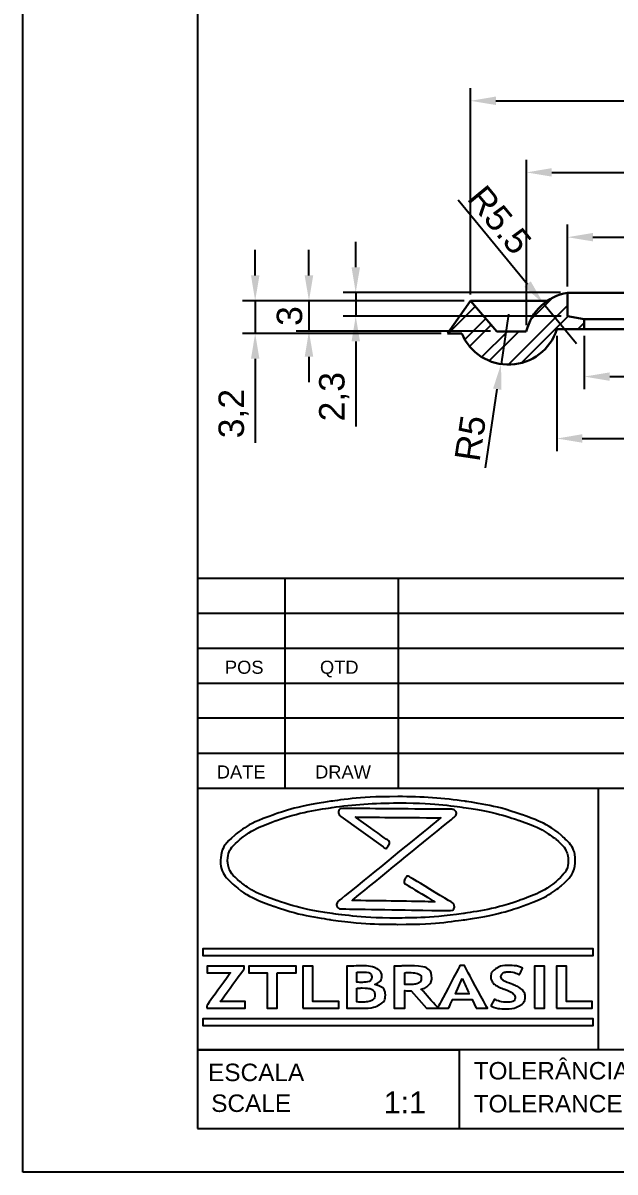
# Model space of a CAD drawing. Header units: millimetres. Extents: x 1860 to 2032, y 1235 to 1476.
# Drawn here: x 1859.6 to 1917.8, y 1235.3 to 1348.2 of the extents above; entities that cross this region are included whole.
import ezdxf
from ezdxf.enums import TextEntityAlignment as Align

# ---------------------------------------------------------------- set-up
doc = ezdxf.new("R2010")
doc.units = ezdxf.units.MM
doc.layers.add('AM_0', color=7, linetype='Continuous', lineweight=30)
doc.layers.add('AM_5', color=3, linetype='Continuous', lineweight=25)
doc.layers.add('Camada 1', color=7, linetype='Continuous')
doc.styles.get("Standard").update_dxf_attribs({"font": 'arial.ttf'})
doc.dimstyles.new('ISO-25', dxfattribs={"dimtxt": 2.5, "dimasz": 2.5, "dimexe": 1.25, "dimexo": 0.625, "dimtad": 1, "dimtxsty": 'Standard', "dimcen": 2.5, "dimadec": 0, "dimazin": 0, "dimtfac": 1, "dimtmove": 0, "dimatfit": 3, "dimfxl": 1, "dimarcsym": 0})

# ---------------------------------------------------------------- blocks, each defined once
blk = doc.blocks.new('*D78')
at = {"layer": 'AM_5', "color": 0, "lineweight": -2, "ltscale": 0.5, "transparency": 16777216}
for p, q in [((1907.37, 1319.63), (1906.63, 1314.71)), ((1905.1, 1304.52), (1906.26, 1312.23))]:
    blk.add_line(p, q, dxfattribs=at)
at = {"layer": 'AM_5', "color": 0, "ltscale": 0.5, "transparency": 16777216}
blk.add_solid([(1905.85, 1312.3), (1906.67, 1312.17), (1906.63, 1314.71)], dxfattribs=at)
at = {"layer": 'Defpoints', "color": 0, "ltscale": 0.5, "transparency": 16777216}
for p in [(1907.37, 1319.63), (1906.63, 1314.71)]:
    blk.add_point(p, dxfattribs=at)
at = {"layer": 'AM_5', "color": 0, "ltscale": 0.5, "transparency": 16777216, "insert": (1903.62, 1307.42), "char_height": 2.5, "attachment_point": 5, "rotation": 81.4763}
blk.add_mtext('R5', dxfattribs=at)
blk = doc.blocks.new('*D79')
at = {"layer": 'AM_5', "color": 0, "lineweight": -2, "ltscale": 0.5, "transparency": 16777216}
for p, q in [((1902.42, 1330.84), (1909.23, 1322.57)), ((1914.06, 1316.71), (1910.82, 1320.64))]:
    blk.add_line(p, q, dxfattribs=at)
at = {"layer": 'AM_5', "color": 0, "ltscale": 0.5, "transparency": 16777216}
blk.add_solid([(1909.55, 1322.84), (1908.91, 1322.31), (1910.82, 1320.64)], dxfattribs=at)
at = {"layer": 'Defpoints', "color": 0, "ltscale": 0.5, "transparency": 16777216}
for p in [(1910.82, 1320.64), (1914.06, 1316.71)]:
    blk.add_point(p, dxfattribs=at)
at = {"layer": 'AM_5', "color": 0, "ltscale": 0.5, "transparency": 16777216, "insert": (1906.49, 1328.88), "char_height": 2.5, "attachment_point": 5, "rotation": 309.5056}
blk.add_mtext('R5.5', dxfattribs=at)
blk = doc.blocks.new('*D80')
at = {"layer": 'AM_5', "color": 0, "lineweight": -2, "ltscale": 0.5, "transparency": 16777216}
for p, q in [((1912.12, 1317.5), (1912.12, 1306.14)), ((1998.12, 1317.5), (1998.12, 1306.14)), ((1914.62, 1307.39), (1995.62, 1307.39))]:
    blk.add_line(p, q, dxfattribs=at)
at = {"layer": 'AM_5', "color": 0, "ltscale": 0.5, "transparency": 16777216}
for points in [[(1914.62, 1307.81), (1914.62, 1306.98), (1912.12, 1307.39)], [(1995.62, 1307.81), (1995.62, 1306.98), (1998.12, 1307.39)]]:
    blk.add_solid(points, dxfattribs=at)
at = {"layer": 'Defpoints', "color": 0, "ltscale": 0.5, "transparency": 16777216}
for p in [(1912.12, 1318.13), (1998.12, 1318.13), (1998.12, 1307.39)]:
    blk.add_point(p, dxfattribs=at)
at = {"layer": 'AM_5', "color": 0, "ltscale": 0.5, "transparency": 16777216, "insert": (1955.12, 1309.37), "char_height": 2.5, "attachment_point": 5}
blk.add_mtext('%%C86', dxfattribs=at)
blk = doc.blocks.new('*D81')
at = {"layer": 'AM_5', "color": 0, "lineweight": -2, "ltscale": 0.5, "transparency": 16777216}
for p, q in [((1914.82, 1317.5), (1914.82, 1312.23)), ((1995.42, 1317.5), (1995.42, 1312.23)), ((1917.32, 1313.48), (1992.92, 1313.48))]:
    blk.add_line(p, q, dxfattribs=at)
at = {"layer": 'AM_5', "color": 0, "ltscale": 0.5, "transparency": 16777216}
for points in [[(1917.32, 1313.89), (1917.32, 1313.06), (1914.82, 1313.48)], [(1992.92, 1313.89), (1992.92, 1313.06), (1995.42, 1313.48)]]:
    blk.add_solid(points, dxfattribs=at)
at = {"layer": 'Defpoints', "color": 0, "ltscale": 0.5, "transparency": 16777216}
for p in [(1914.82, 1318.13), (1995.42, 1318.13), (1995.42, 1313.48)]:
    blk.add_point(p, dxfattribs=at)
at = {"layer": 'AM_5', "color": 0, "ltscale": 0.5, "transparency": 16777216, "insert": (1955.12, 1315.45), "char_height": 2.5, "attachment_point": 5}
blk.add_mtext('%%C80.6', dxfattribs=at)
blk = doc.blocks.new('*D82')
at = {"layer": 'AM_5', "color": 0, "lineweight": -2, "ltscale": 0.5, "transparency": 16777216}
for p, q in [((1913.17, 1322.35), (1913.17, 1328.43)), ((1997.07, 1322.35), (1997.07, 1328.43)), ((1915.67, 1327.18), (1994.57, 1327.18))]:
    blk.add_line(p, q, dxfattribs=at)
at = {"layer": 'AM_5', "color": 0, "ltscale": 0.5, "transparency": 16777216}
for points in [[(1915.67, 1327.6), (1915.67, 1326.77), (1913.17, 1327.18)], [(1994.57, 1327.6), (1994.57, 1326.77), (1997.07, 1327.18)]]:
    blk.add_solid(points, dxfattribs=at)
at = {"layer": 'Defpoints', "color": 0, "ltscale": 0.5, "transparency": 16777216}
for p in [(1997.07, 1327.18), (1913.17, 1321.73), (1997.07, 1321.73)]:
    blk.add_point(p, dxfattribs=at)
at = {"layer": 'AM_5', "color": 0, "ltscale": 0.5, "transparency": 16777216, "insert": (1955.12, 1329.16), "char_height": 2.5, "attachment_point": 5}
blk.add_mtext('%%C84', dxfattribs=at)
blk = doc.blocks.new('*D83')
at = {"layer": 'AM_5', "color": 0, "lineweight": -2, "ltscale": 0.5, "transparency": 16777216}
for p, q in [((1909.12, 1318.55), (1909.12, 1334.8)), ((2001.12, 1318.55), (2001.12, 1334.8)), ((1911.62, 1333.55), (1998.62, 1333.55))]:
    blk.add_line(p, q, dxfattribs=at)
at = {"layer": 'AM_5', "color": 0, "ltscale": 0.5, "transparency": 16777216}
for points in [[(1911.62, 1333.97), (1911.62, 1333.14), (1909.12, 1333.55)], [(1998.62, 1333.97), (1998.62, 1333.14), (2001.12, 1333.55)]]:
    blk.add_solid(points, dxfattribs=at)
at = {"layer": 'Defpoints', "color": 0, "ltscale": 0.5, "transparency": 16777216}
for p in [(2001.12, 1333.55), (1909.12, 1317.93), (2001.12, 1317.93)]:
    blk.add_point(p, dxfattribs=at)
at = {"layer": 'AM_5', "color": 0, "ltscale": 0.5, "transparency": 16777216, "insert": (1955.12, 1335.53), "char_height": 2.5, "attachment_point": 5}
blk.add_mtext('%%C92', dxfattribs=at)
blk = doc.blocks.new('*D84')
at = {"layer": 'AM_5', "color": 0, "lineweight": -2, "ltscale": 0.5, "transparency": 16777216}
for p, q in [((1903.62, 1321.55), (1903.62, 1341.84)), ((2006.62, 1321.55), (2006.62, 1341.84)), ((1906.12, 1340.59), (2004.12, 1340.59))]:
    blk.add_line(p, q, dxfattribs=at)
at = {"layer": 'AM_5', "color": 0, "ltscale": 0.5, "transparency": 16777216}
for points in [[(1906.12, 1341.01), (1906.12, 1340.18), (1903.62, 1340.59)], [(2004.12, 1341.01), (2004.12, 1340.18), (2006.62, 1340.59)]]:
    blk.add_solid(points, dxfattribs=at)
at = {"layer": 'Defpoints', "color": 0, "ltscale": 0.5, "transparency": 16777216}
for p in [(2006.62, 1340.59), (1903.62, 1320.93), (2006.62, 1320.93)]:
    blk.add_point(p, dxfattribs=at)
at = {"layer": 'AM_5', "color": 0, "ltscale": 0.5, "transparency": 16777216, "insert": (1955.12, 1342.56), "char_height": 2.5, "attachment_point": 5}
blk.add_mtext('%%C103', dxfattribs=at)
blk = doc.blocks.new('*D87')
at = {"layer": 'AM_5', "color": 0, "lineweight": -2, "ltscale": 0.5, "transparency": 16777216}
for p, q in [((1882.45, 1323.43), (1882.45, 1325.93)), ((1902.99, 1320.93), (1881.2, 1320.93)), ((1882.45, 1320.93), (1882.45, 1317.73)), ((1900.74, 1317.73), (1881.2, 1317.73)), ((1882.45, 1315.23), (1882.45, 1306.95))]:
    blk.add_line(p, q, dxfattribs=at)
at = {"layer": 'AM_5', "color": 0, "ltscale": 0.5, "transparency": 16777216}
for points in [[(1882.04, 1323.43), (1882.87, 1323.43), (1882.45, 1320.93)], [(1882.04, 1315.23), (1882.87, 1315.23), (1882.45, 1317.73)]]:
    blk.add_solid(points, dxfattribs=at)
at = {"layer": 'Defpoints', "color": 0, "ltscale": 0.5, "transparency": 16777216}
for p in [(1903.62, 1320.93), (1882.45, 1317.73), (1901.37, 1317.73)]:
    blk.add_point(p, dxfattribs=at)
at = {"layer": 'AM_5', "color": 0, "ltscale": 0.5, "transparency": 16777216, "insert": (1880.33, 1309.84), "char_height": 2.5, "attachment_point": 5, "rotation": 90}
blk.add_mtext('3,2', dxfattribs=at)
blk = doc.blocks.new('*D88')
at = {"layer": 'AM_5', "color": 0, "lineweight": -2, "ltscale": 0.5, "transparency": 16777216}
for p, q in [((1887.74, 1323.43), (1887.74, 1325.93)), ((1902.99, 1320.93), (1886.49, 1320.93)), ((1887.74, 1320.93), (1887.74, 1317.93)), ((1905.59, 1317.93), (1886.49, 1317.93)), ((1887.74, 1315.43), (1887.74, 1312.93))]:
    blk.add_line(p, q, dxfattribs=at)
at = {"layer": 'AM_5', "color": 0, "ltscale": 0.5, "transparency": 16777216}
for points in [[(1887.32, 1323.43), (1888.16, 1323.43), (1887.74, 1320.93)], [(1887.32, 1315.43), (1888.16, 1315.43), (1887.74, 1317.93)]]:
    blk.add_solid(points, dxfattribs=at)
at = {"layer": 'Defpoints', "color": 0, "ltscale": 0.5, "transparency": 16777216}
for p in [(1903.62, 1320.93), (1887.74, 1317.93), (1906.22, 1317.93)]:
    blk.add_point(p, dxfattribs=at)
at = {"layer": 'AM_5', "color": 0, "ltscale": 0.5, "transparency": 16777216, "insert": (1885.84, 1319.43), "char_height": 2.5, "attachment_point": 5, "rotation": 90}
blk.add_mtext('3', dxfattribs=at)
blk = doc.blocks.new('*D89')
at = {"layer": 'AM_5', "color": 0, "lineweight": -2, "ltscale": 0.5, "transparency": 16777216}
for p, q in [((1892.34, 1324.23), (1892.34, 1326.73)), ((1912.49, 1321.73), (1891.09, 1321.73)), ((1892.34, 1321.73), (1892.34, 1319.43)), ((1912.54, 1319.43), (1891.09, 1319.43)), ((1892.34, 1316.93), (1892.34, 1308.58))]:
    blk.add_line(p, q, dxfattribs=at)
at = {"layer": 'AM_5', "color": 0, "ltscale": 0.5, "transparency": 16777216}
for points in [[(1891.93, 1324.23), (1892.76, 1324.23), (1892.34, 1321.73)], [(1891.93, 1316.93), (1892.76, 1316.93), (1892.34, 1319.43)]]:
    blk.add_solid(points, dxfattribs=at)
at = {"layer": 'Defpoints', "color": 0, "ltscale": 0.5, "transparency": 16777216}
for p in [(1913.12, 1321.73), (1892.34, 1319.43), (1913.17, 1319.43)]:
    blk.add_point(p, dxfattribs=at)
at = {"layer": 'AM_5', "color": 0, "ltscale": 0.5, "transparency": 16777216, "insert": (1890.22, 1311.5), "char_height": 2.5, "attachment_point": 5, "rotation": 90}
blk.add_mtext('2,3', dxfattribs=at)

msp = doc.modelspace()

# ---------------------------------------------------------------- hatches: boundary and pattern name
at = {"layer": 'AM_5', "ltscale": 0.5}
h = msp.add_hatch(dxfattribs=at)
h.set_pattern_fill('ANSI32', color=1, scale=0.25)
h.paths.add_polyline_path([(1912.117, 1318.127), (1914.817, 1318.127), (1914.817, 1319.127), (1913.167, 1319.427), (1913.167, 1321.727, 0.2967188), (1909.117, 1317.927), (1906.217, 1317.927), (1903.617, 1320.927), (1901.367, 1317.727), (1902.767, 1317.727, 0.6995931)])
h.paths.add_polyline_path([(1997.067, 1321.727), (1997.067, 1319.427), (1995.417, 1319.127), (1995.417, 1318.127), (1998.117, 1318.127, 0.3150721), (2002.652, 1314.656), (2002.865, 1314.656), (2002.865, 1317.927), (2001.117, 1317.927, 0.2967188)])
h.paths.add_polyline_path([(2004.017, 1317.927), (2002.865, 1317.927), (2002.865, 1314.656), (2003.967, 1314.656, -0.4142136), (2005.467, 1313.156), (2005.467, 1309.727), (2009.467, 1309.727, 0.3114504)])

# ---------------------------------------------------------------- linework, layer by layer
at = {"color": 135, "lineweight": 25}
for p, q in [((1859.616, 1235.277), (1859.616, 1476.375)), ((2032.074, 1235.277), (1859.616, 1235.277))]:
    msp.add_line(p, q, dxfattribs=at)
for p, q in [((1876.776, 1472.085), (1876.776, 1239.567)), ((2027.784, 1293.621), (1876.776, 1293.621)), ((1885.356, 1293.621), (1885.356, 1273.029)), ((1896.51, 1293.621), (1896.51, 1273.029)), ((2027.784, 1290.189), (1876.776, 1290.189)), ((2027.784, 1286.757), (1876.776, 1286.757)), ((1876.776, 1283.325), (2027.784, 1283.325)), ((1876.776, 1283.325), (1876.776, 1239.567)), ((1876.776, 1283.325), (1985.955, 1283.325)), ((1985.955, 1279.893), (1876.776, 1279.893)), ((1876.776, 1276.461), (1985.955, 1276.461)), ((1876.776, 1273.029), (1967.724, 1273.029)), ((1916.187, 1273.029), (1916.187, 1247.289)), ((1876.776, 1247.289), (1902.516, 1247.289)), ((1967.724, 1247.289), (1876.776, 1247.289)), ((1916.137, 1247.289), (1877.018, 1247.289)), ((1902.516, 1247.289), (1902.516, 1239.567)), ((1876.776, 1239.567), (2027.784, 1239.567)), ((1876.776, 1239.567), (2027.784, 1239.567))]:
    msp.add_line(p, q)
at = {"layer": 'AM_0', "ltscale": 0.5}
for p, q in [((1913.117, 1321.727), (1955.117, 1321.727)), ((1913.167, 1321.727), (1955.117, 1321.727)), ((1913.167, 1321.727), (1913.167, 1319.427)), ((1901.367, 1317.727), (1903.617, 1320.927)), ((1903.617, 1320.927), (1911.202, 1320.927)), ((1903.617, 1320.927), (1906.217, 1317.927)), ((1903.617, 1320.927), (1911.202, 1320.927)), ((1903.617, 1320.927), (1906.217, 1317.927)), ((1914.817, 1319.127), (1913.167, 1319.427)), ((1914.817, 1319.127), (1955.117, 1319.127)), ((1914.817, 1319.127), (1914.817, 1318.127)), ((1901.367, 1317.727), (1902.767, 1317.727)), ((1906.217, 1317.927), (1909.117, 1317.927)), ((1912.117, 1318.127), (1955.117, 1318.127))]:
    msp.add_line(p, q, dxfattribs=at)
for centre, radius, start, end in [((1914.062, 1316.715), 5.091, 100.12268, 166.22914), ((1907.369, 1319.633), 4.981, 202.49692, 342.4024)]:
    msp.add_arc(centre, radius, start, end, dxfattribs=at)
at = {"layer": 'Camada 1'}
for points, knots in [([(1896.49, 1272.182), (1898.819, 1272.182), (1901.044, 1272.019), (1903.078, 1271.723), (1903.078, 1271.723), (1905.191, 1271.417), (1907.097, 1270.967), (1908.695, 1270.409), (1908.695, 1270.409), (1910.336, 1269.836), (1911.66, 1269.145), (1912.566, 1268.371), (1912.566, 1268.371), (1913.447, 1267.618), (1913.934, 1266.785), (1913.934, 1265.905), (1913.934, 1265.905), (1913.934, 1265.024), (1913.447, 1264.191), (1912.566, 1263.438), (1912.566, 1263.438), (1911.66, 1262.664), (1910.336, 1261.973), (1908.695, 1261.4), (1908.695, 1261.4), (1907.097, 1260.842), (1905.191, 1260.392), (1903.078, 1260.085), (1903.078, 1260.085), (1901.044, 1259.79), (1898.819, 1259.627), (1896.49, 1259.627), (1896.49, 1259.627), (1894.161, 1259.627), (1891.935, 1259.79), (1889.902, 1260.085), (1889.902, 1260.085), (1887.788, 1260.392), (1885.882, 1260.842), (1884.284, 1261.4), (1884.284, 1261.4), (1882.643, 1261.973), (1881.319, 1262.664), (1880.414, 1263.438), (1880.414, 1263.438), (1879.532, 1264.191), (1879.045, 1265.024), (1879.045, 1265.905), (1879.045, 1265.905), (1879.045, 1266.785), (1879.532, 1267.618), (1880.414, 1268.371), (1880.414, 1268.371), (1881.319, 1269.145), (1882.643, 1269.836), (1884.284, 1270.409), (1884.284, 1270.409), (1885.882, 1270.967), (1887.788, 1271.417), (1889.902, 1271.723), (1889.902, 1271.723), (1891.935, 1272.019), (1894.161, 1272.182), (1896.49, 1272.182)], [0, 0, 0, 0, 0.0588235, 0.0588235, 0.0588235, 0.0882353, 0.1176471, 0.1176471, 0.1176471, 0.1470588, 0.1764706, 0.1764706, 0.1764706, 0.2058824, 0.2352941, 0.2352941, 0.2352941, 0.2647059, 0.2941176, 0.2941176, 0.2941176, 0.3235294, 0.3529412, 0.3529412, 0.3529412, 0.3823529, 0.4117647, 0.4117647, 0.4117647, 0.4411765, 0.4705882, 0.4705882, 0.4705882, 0.5, 0.5294118, 0.5294118, 0.5294118, 0.5588235, 0.5882353, 0.5882353, 0.5882353, 0.6176471, 0.6470588, 0.6470588, 0.6470588, 0.6764706, 0.7058824, 0.7058824, 0.7058824, 0.7352941, 0.7647059, 0.7647059, 0.7647059, 0.7941176, 0.8235294, 0.8235294, 0.8235294, 0.8529412, 0.8823529, 0.8823529, 0.8823529, 0.9411765, 1, 1, 1, 1]), ([(1896.49, 1271.563), (1894.201, 1271.563), (1892.018, 1271.403), (1890.027, 1271.115), (1890.027, 1271.115), (1887.958, 1270.815), (1886.096, 1270.377), (1884.539, 1269.833), (1884.539, 1269.833), (1883.023, 1269.304), (1881.802, 1268.679), (1880.969, 1267.993), (1880.969, 1267.993), (1880.18, 1267.341), (1879.744, 1266.635), (1879.744, 1265.905), (1879.744, 1265.905), (1879.744, 1265.174), (1880.18, 1264.468), (1880.969, 1263.816), (1880.969, 1263.816), (1881.802, 1263.13), (1883.023, 1262.505), (1884.539, 1261.976), (1884.539, 1261.976), (1886.096, 1261.432), (1887.958, 1260.993), (1890.027, 1260.694), (1890.027, 1260.694), (1892.018, 1260.406), (1894.201, 1260.246), (1896.49, 1260.246), (1896.49, 1260.246), (1898.778, 1260.246), (1900.961, 1260.406), (1902.952, 1260.694), (1902.952, 1260.694), (1905.021, 1260.993), (1906.883, 1261.432), (1908.441, 1261.976), (1908.441, 1261.976), (1909.956, 1262.505), (1911.178, 1263.13), (1912.01, 1263.816), (1912.01, 1263.816), (1912.799, 1264.468), (1913.235, 1265.174), (1913.235, 1265.905), (1913.235, 1265.905), (1913.235, 1266.635), (1912.799, 1267.341), (1912.01, 1267.993), (1912.01, 1267.993), (1911.178, 1268.679), (1909.956, 1269.304), (1908.441, 1269.833), (1908.441, 1269.833), (1906.883, 1270.377), (1905.021, 1270.815), (1902.952, 1271.115), (1902.952, 1271.115), (1900.961, 1271.403), (1898.778, 1271.563), (1896.49, 1271.563)], [0, 0, 0, 0, 0.0588235, 0.0588235, 0.0588235, 0.0882353, 0.1176471, 0.1176471, 0.1176471, 0.1470588, 0.1764706, 0.1764706, 0.1764706, 0.2058824, 0.2352941, 0.2352941, 0.2352941, 0.2647059, 0.2941176, 0.2941176, 0.2941176, 0.3235294, 0.3529412, 0.3529412, 0.3529412, 0.3823529, 0.4117647, 0.4117647, 0.4117647, 0.4411765, 0.4705882, 0.4705882, 0.4705882, 0.5, 0.5294118, 0.5294118, 0.5294118, 0.5588235, 0.5882353, 0.5882353, 0.5882353, 0.6176471, 0.6470588, 0.6470588, 0.6470588, 0.6764706, 0.7058824, 0.7058824, 0.7058824, 0.7352941, 0.7647059, 0.7647059, 0.7647059, 0.7941176, 0.8235294, 0.8235294, 0.8235294, 0.8529412, 0.8823529, 0.8823529, 0.8823529, 0.9411765, 1, 1, 1, 1]), ([(1895.039, 1267.241), (1895.039, 1267.241), (1890.859, 1270.236), (1890.859, 1270.236), (1890.859, 1270.236), (1890.548, 1270.459), (1890.674, 1271.025), (1891.041, 1271.022), (1891.041, 1271.022), (1891.041, 1271.022), (1901.835, 1270.935), (1901.835, 1270.935), (1901.835, 1270.935), (1902.189, 1270.932), (1902.321, 1270.398), (1902.031, 1270.162), (1902.031, 1270.162), (1902.031, 1270.162), (1891.983, 1261.976), (1891.983, 1261.976), (1891.983, 1261.976), (1891.983, 1261.976), (1900.127, 1261.845), (1900.127, 1261.845), (1900.127, 1261.845), (1900.127, 1261.845), (1897.388, 1263.495), (1897.388, 1263.495), (1897.388, 1263.495), (1897.208, 1263.604), (1897.028, 1263.712), (1897.185, 1264.089), (1897.185, 1264.089), (1897.342, 1264.465), (1897.522, 1264.356), (1897.702, 1264.248), (1897.702, 1264.248), (1897.702, 1264.248), (1901.808, 1261.774), (1901.808, 1261.774), (1901.808, 1261.774), (1902.145, 1261.571), (1902.026, 1260.969), (1901.647, 1260.975), (1901.647, 1260.975), (1901.647, 1260.975), (1890.854, 1261.148), (1890.854, 1261.148), (1890.854, 1261.148), (1890.501, 1261.154), (1890.371, 1261.686), (1890.66, 1261.921), (1890.66, 1261.921), (1890.66, 1261.921), (1900.698, 1270.099), (1900.698, 1270.099), (1900.698, 1270.099), (1900.698, 1270.099), (1892.332, 1270.166), (1892.332, 1270.166), (1892.332, 1270.166), (1892.332, 1270.166), (1895.4, 1267.967), (1895.4, 1267.967), (1895.4, 1267.967), (1895.571, 1267.845), (1895.742, 1267.722), (1895.561, 1267.359), (1895.561, 1267.359), (1895.381, 1266.996), (1895.21, 1267.119), (1895.039, 1267.241)], [0, 0, 0, 0, 0.0526316, 0.0526316, 0.0526316, 0.0789474, 0.1052632, 0.1052632, 0.1052632, 0.1315789, 0.1578947, 0.1578947, 0.1578947, 0.1842105, 0.2105263, 0.2105263, 0.2105263, 0.2368421, 0.2631579, 0.2631579, 0.2631579, 0.2894737, 0.3157895, 0.3157895, 0.3157895, 0.3421053, 0.3684211, 0.3684211, 0.3684211, 0.3947368, 0.4210526, 0.4210526, 0.4210526, 0.4473684, 0.4736842, 0.4736842, 0.4736842, 0.5, 0.5263158, 0.5263158, 0.5263158, 0.5526316, 0.5789474, 0.5789474, 0.5789474, 0.6052632, 0.6315789, 0.6315789, 0.6315789, 0.6578947, 0.6842105, 0.6842105, 0.6842105, 0.7105263, 0.7368421, 0.7368421, 0.7368421, 0.7631579, 0.7894737, 0.7894737, 0.7894737, 0.8157895, 0.8421053, 0.8421053, 0.8421053, 0.8684211, 0.8947368, 0.8947368, 0.8947368, 0.9473684, 1, 1, 1, 1]), ([(1877.377, 1257.205), (1877.377, 1257.205), (1915.602, 1257.205), (1915.602, 1257.205), (1915.602, 1257.205), (1915.602, 1257.205), (1915.677, 1257.205), (1915.677, 1257.205), (1915.677, 1257.205), (1915.677, 1257.205), (1915.677, 1257.13), (1915.677, 1257.13), (1915.677, 1257.13), (1915.677, 1257.13), (1915.677, 1256.632), (1915.677, 1256.632), (1915.677, 1256.632), (1915.677, 1256.632), (1915.677, 1256.557), (1915.677, 1256.557), (1915.677, 1256.557), (1915.677, 1256.557), (1915.602, 1256.557), (1915.602, 1256.557), (1915.602, 1256.557), (1915.602, 1256.557), (1877.377, 1256.557), (1877.377, 1256.557), (1877.377, 1256.557), (1877.377, 1256.557), (1877.302, 1256.557), (1877.302, 1256.557), (1877.302, 1256.557), (1877.302, 1256.557), (1877.302, 1256.632), (1877.302, 1256.632), (1877.302, 1256.632), (1877.302, 1256.632), (1877.302, 1257.13), (1877.302, 1257.13), (1877.302, 1257.13), (1877.302, 1257.13), (1877.302, 1257.205), (1877.302, 1257.205), (1877.302, 1257.205), (1877.302, 1257.205), (1877.377, 1257.205), (1877.377, 1257.205)], [0, 0, 0, 0, 0.0769231, 0.0769231, 0.0769231, 0.1153846, 0.1538462, 0.1538462, 0.1538462, 0.1923077, 0.2307692, 0.2307692, 0.2307692, 0.2692308, 0.3076923, 0.3076923, 0.3076923, 0.3461538, 0.3846154, 0.3846154, 0.3846154, 0.4230769, 0.4615385, 0.4615385, 0.4615385, 0.5, 0.5384615, 0.5384615, 0.5384615, 0.5769231, 0.6153846, 0.6153846, 0.6153846, 0.6538462, 0.6923077, 0.6923077, 0.6923077, 0.7307692, 0.7692308, 0.7692308, 0.7692308, 0.8076923, 0.8461538, 0.8461538, 0.8461538, 0.9230769, 1, 1, 1, 1]), ([(1877.682, 1251.387), (1877.682, 1251.387), (1877.682, 1251.623), (1877.682, 1251.623), (1877.682, 1251.623), (1877.682, 1251.623), (1880.021, 1254.857), (1880.021, 1254.857), (1880.021, 1254.857), (1880.021, 1254.857), (1877.722, 1254.857), (1877.722, 1254.857), (1877.722, 1254.857), (1877.722, 1254.857), (1877.722, 1255.507), (1877.722, 1255.507), (1877.722, 1255.507), (1877.722, 1255.507), (1881.377, 1255.507), (1881.377, 1255.507), (1881.377, 1255.507), (1881.377, 1255.507), (1881.377, 1255.271), (1881.377, 1255.271), (1881.377, 1255.271), (1881.377, 1255.271), (1879.031, 1252.037), (1879.031, 1252.037), (1879.031, 1252.037), (1879.031, 1252.037), (1881.46, 1252.037), (1881.46, 1252.037), (1881.46, 1252.037), (1881.46, 1252.037), (1881.46, 1251.387), (1881.46, 1251.387), (1881.46, 1251.387), (1881.46, 1251.387), (1877.682, 1251.387), (1877.682, 1251.387)], [0, 0, 0, 0, 0.0909091, 0.0909091, 0.0909091, 0.1363636, 0.1818182, 0.1818182, 0.1818182, 0.2272727, 0.2727273, 0.2727273, 0.2727273, 0.3181818, 0.3636364, 0.3636364, 0.3636364, 0.4090909, 0.4545455, 0.4545455, 0.4545455, 0.5, 0.5454545, 0.5454545, 0.5454545, 0.5909091, 0.6363636, 0.6363636, 0.6363636, 0.6818182, 0.7272727, 0.7272727, 0.7272727, 0.7727273, 0.8181818, 0.8181818, 0.8181818, 0.9090909, 1, 1, 1, 1]), ([(1884.621, 1254.857), (1884.621, 1254.857), (1884.621, 1251.387), (1884.621, 1251.387), (1884.621, 1251.387), (1884.621, 1251.387), (1883.626, 1251.387), (1883.626, 1251.387), (1883.626, 1251.387), (1883.626, 1251.387), (1883.626, 1254.857), (1883.626, 1254.857), (1883.626, 1254.857), (1883.626, 1254.857), (1881.843, 1254.857), (1881.843, 1254.857), (1881.843, 1254.857), (1881.843, 1254.857), (1881.843, 1255.507), (1881.843, 1255.507), (1881.843, 1255.507), (1881.843, 1255.507), (1886.484, 1255.507), (1886.484, 1255.507), (1886.484, 1255.507), (1886.484, 1255.507), (1886.484, 1254.857), (1886.484, 1254.857), (1886.484, 1254.857), (1886.484, 1254.857), (1884.621, 1254.857), (1884.621, 1254.857)], [0, 0, 0, 0, 0.1111111, 0.1111111, 0.1111111, 0.1666667, 0.2222222, 0.2222222, 0.2222222, 0.2777778, 0.3333333, 0.3333333, 0.3333333, 0.3888889, 0.4444444, 0.4444444, 0.4444444, 0.5, 0.5555556, 0.5555556, 0.5555556, 0.6111111, 0.6666667, 0.6666667, 0.6666667, 0.7222222, 0.7777778, 0.7777778, 0.7777778, 0.8888889, 1, 1, 1, 1]), ([(1887.135, 1251.387), (1887.135, 1251.387), (1887.135, 1255.507), (1887.135, 1255.507), (1887.135, 1255.507), (1887.135, 1255.507), (1888.13, 1255.507), (1888.13, 1255.507), (1888.13, 1255.507), (1888.13, 1255.507), (1888.13, 1252.037), (1888.13, 1252.037), (1888.13, 1252.037), (1888.13, 1252.037), (1890.664, 1252.037), (1890.664, 1252.037), (1890.664, 1252.037), (1890.664, 1252.037), (1890.664, 1251.387), (1890.664, 1251.387), (1890.664, 1251.387), (1890.664, 1251.387), (1887.135, 1251.387), (1887.135, 1251.387)], [0, 0, 0, 0, 0.1428571, 0.1428571, 0.1428571, 0.2142857, 0.2857143, 0.2857143, 0.2857143, 0.3571429, 0.4285714, 0.4285714, 0.4285714, 0.5, 0.5714286, 0.5714286, 0.5714286, 0.6428571, 0.7142857, 0.7142857, 0.7142857, 0.8571429, 1, 1, 1, 1]), ([(1893.182, 1251.387), (1893.182, 1251.387), (1891.466, 1251.387), (1891.466, 1251.387), (1891.466, 1251.387), (1891.466, 1251.387), (1891.466, 1255.504), (1891.466, 1255.504), (1891.466, 1255.504), (1892.223, 1255.53), (1892.752, 1255.544), (1893.055, 1255.544), (1893.055, 1255.544), (1893.637, 1255.544), (1894.092, 1255.452), (1894.42, 1255.269), (1894.42, 1255.269), (1894.748, 1255.087), (1894.911, 1254.826), (1894.911, 1254.487), (1894.911, 1254.487), (1894.911, 1254.16), (1894.676, 1253.902), (1894.207, 1253.713), (1894.207, 1253.713), (1894.903, 1253.535), (1895.252, 1253.167), (1895.252, 1252.61), (1895.252, 1252.61), (1895.252, 1252.236), (1895.059, 1251.938), (1894.675, 1251.717), (1894.675, 1251.717), (1894.289, 1251.498), (1893.792, 1251.387), (1893.182, 1251.387)], [0, 0, 0, 0, 0.1, 0.1, 0.1, 0.15, 0.2, 0.2, 0.2, 0.25, 0.3, 0.3, 0.3, 0.35, 0.4, 0.4, 0.4, 0.45, 0.5, 0.5, 0.5, 0.55, 0.6, 0.6, 0.6, 0.65, 0.7, 0.7, 0.7, 0.75, 0.8, 0.8, 0.8, 0.9, 1, 1, 1, 1]), ([(1899.292, 1251.387), (1899.292, 1251.387), (1897.797, 1253.088), (1897.797, 1253.088), (1897.797, 1253.088), (1897.646, 1253.09), (1897.436, 1253.097), (1897.164, 1253.108), (1897.164, 1253.108), (1897.164, 1253.108), (1897.164, 1251.387), (1897.164, 1251.387), (1897.164, 1251.387), (1897.164, 1251.387), (1896.131, 1251.387), (1896.131, 1251.387), (1896.131, 1251.387), (1896.131, 1251.387), (1896.131, 1255.507), (1896.131, 1255.507), (1896.131, 1255.507), (1896.187, 1255.507), (1896.403, 1255.514), (1896.779, 1255.528), (1896.779, 1255.528), (1897.154, 1255.543), (1897.456, 1255.549), (1897.686, 1255.549), (1897.686, 1255.549), (1899.109, 1255.549), (1899.821, 1255.144), (1899.821, 1254.334), (1899.821, 1254.334), (1899.821, 1254.09), (1899.722, 1253.869), (1899.526, 1253.668), (1899.526, 1253.668), (1899.33, 1253.467), (1899.082, 1253.326), (1898.784, 1253.244), (1898.784, 1253.244), (1898.784, 1253.244), (1900.44, 1251.387), (1900.44, 1251.387), (1900.44, 1251.387), (1900.44, 1251.387), (1899.292, 1251.387), (1899.292, 1251.387)], [0, 0, 0, 0, 0.0769231, 0.0769231, 0.0769231, 0.1153846, 0.1538462, 0.1538462, 0.1538462, 0.1923077, 0.2307692, 0.2307692, 0.2307692, 0.2692308, 0.3076923, 0.3076923, 0.3076923, 0.3461538, 0.3846154, 0.3846154, 0.3846154, 0.4230769, 0.4615385, 0.4615385, 0.4615385, 0.5, 0.5384615, 0.5384615, 0.5384615, 0.5769231, 0.6153846, 0.6153846, 0.6153846, 0.6538462, 0.6923077, 0.6923077, 0.6923077, 0.7307692, 0.7692308, 0.7692308, 0.7692308, 0.8076923, 0.8461538, 0.8461538, 0.8461538, 0.9230769, 1, 1, 1, 1]), ([(1904.191, 1251.387), (1904.191, 1251.387), (1903.782, 1252.222), (1903.782, 1252.222), (1903.782, 1252.222), (1903.782, 1252.222), (1901.86, 1252.222), (1901.86, 1252.222), (1901.86, 1252.222), (1901.86, 1252.222), (1901.47, 1251.387), (1901.47, 1251.387), (1901.47, 1251.387), (1901.47, 1251.387), (1900.365, 1251.387), (1900.365, 1251.387), (1900.365, 1251.387), (1900.365, 1251.387), (1902.6, 1255.564), (1902.6, 1255.564), (1902.6, 1255.564), (1902.6, 1255.564), (1903.036, 1255.564), (1903.036, 1255.564), (1903.036, 1255.564), (1903.036, 1255.564), (1905.289, 1251.387), (1905.289, 1251.387), (1905.289, 1251.387), (1905.289, 1251.387), (1904.191, 1251.387), (1904.191, 1251.387)], [0, 0, 0, 0, 0.1111111, 0.1111111, 0.1111111, 0.1666667, 0.2222222, 0.2222222, 0.2222222, 0.2777778, 0.3333333, 0.3333333, 0.3333333, 0.3888889, 0.4444444, 0.4444444, 0.4444444, 0.5, 0.5555556, 0.5555556, 0.5555556, 0.6111111, 0.6666667, 0.6666667, 0.6666667, 0.7222222, 0.7777778, 0.7777778, 0.7777778, 0.8888889, 1, 1, 1, 1]), ([(1905.615, 1251.615), (1905.615, 1251.615), (1905.983, 1252.27), (1905.983, 1252.27), (1905.983, 1252.27), (1906.375, 1252.068), (1906.762, 1251.967), (1907.142, 1251.967), (1907.142, 1251.967), (1907.727, 1251.967), (1908.018, 1252.117), (1908.018, 1252.416), (1908.018, 1252.416), (1908.018, 1252.557), (1907.949, 1252.691), (1907.812, 1252.818), (1907.812, 1252.818), (1907.675, 1252.946), (1907.39, 1253.089), (1906.96, 1253.248), (1906.96, 1253.248), (1906.53, 1253.406), (1906.24, 1253.536), (1906.092, 1253.638), (1906.092, 1253.638), (1905.943, 1253.741), (1905.828, 1253.862), (1905.747, 1254.003), (1905.747, 1254.003), (1905.667, 1254.143), (1905.626, 1254.299), (1905.626, 1254.47), (1905.626, 1254.47), (1905.626, 1254.788), (1905.786, 1255.052), (1906.103, 1255.262), (1906.103, 1255.262), (1906.421, 1255.473), (1906.828, 1255.577), (1907.326, 1255.577), (1907.326, 1255.577), (1907.974, 1255.577), (1908.449, 1255.488), (1908.754, 1255.31), (1908.754, 1255.31), (1908.754, 1255.31), (1908.451, 1254.681), (1908.451, 1254.681), (1908.451, 1254.681), (1908.102, 1254.864), (1907.732, 1254.956), (1907.345, 1254.956), (1907.345, 1254.956), (1907.116, 1254.956), (1906.938, 1254.911), (1906.811, 1254.823), (1906.811, 1254.823), (1906.685, 1254.733), (1906.622, 1254.617), (1906.622, 1254.475), (1906.622, 1254.475), (1906.622, 1254.239), (1906.977, 1253.993), (1907.689, 1253.738), (1907.689, 1253.738), (1908.064, 1253.604), (1908.334, 1253.479), (1908.5, 1253.366), (1908.5, 1253.366), (1908.666, 1253.252), (1908.793, 1253.12), (1908.879, 1252.969), (1908.879, 1252.969), (1908.967, 1252.818), (1909.01, 1252.65), (1909.01, 1252.464), (1909.01, 1252.464), (1909.01, 1252.13), (1908.831, 1251.856), (1908.472, 1251.641), (1908.472, 1251.641), (1908.114, 1251.425), (1907.633, 1251.317), (1907.031, 1251.317), (1907.031, 1251.317), (1906.508, 1251.317), (1906.037, 1251.416), (1905.615, 1251.615)], [0, 0, 0, 0, 0.0434783, 0.0434783, 0.0434783, 0.0652174, 0.0869565, 0.0869565, 0.0869565, 0.1086957, 0.1304348, 0.1304348, 0.1304348, 0.1521739, 0.173913, 0.173913, 0.173913, 0.1956522, 0.2173913, 0.2173913, 0.2173913, 0.2391304, 0.2608696, 0.2608696, 0.2608696, 0.2826087, 0.3043478, 0.3043478, 0.3043478, 0.326087, 0.3478261, 0.3478261, 0.3478261, 0.3695652, 0.3913043, 0.3913043, 0.3913043, 0.4130435, 0.4347826, 0.4347826, 0.4347826, 0.4565217, 0.4782609, 0.4782609, 0.4782609, 0.5, 0.5217391, 0.5217391, 0.5217391, 0.5434783, 0.5652174, 0.5652174, 0.5652174, 0.5869565, 0.6086957, 0.6086957, 0.6086957, 0.6304348, 0.6521739, 0.6521739, 0.6521739, 0.673913, 0.6956522, 0.6956522, 0.6956522, 0.7173913, 0.7391304, 0.7391304, 0.7391304, 0.7608696, 0.7826087, 0.7826087, 0.7826087, 0.8043478, 0.826087, 0.826087, 0.826087, 0.8478261, 0.8695652, 0.8695652, 0.8695652, 0.8913043, 0.9130435, 0.9130435, 0.9130435, 0.9565217, 1, 1, 1, 1]), ([(1909.908, 1251.387), (1909.908, 1251.387), (1909.908, 1255.507), (1909.908, 1255.507), (1909.908, 1255.507), (1909.908, 1255.507), (1910.904, 1255.507), (1910.904, 1255.507), (1910.904, 1255.507), (1910.904, 1255.507), (1910.904, 1251.387), (1910.904, 1251.387), (1910.904, 1251.387), (1910.904, 1251.387), (1909.908, 1251.387), (1909.908, 1251.387)], [0, 0, 0, 0, 0.2, 0.2, 0.2, 0.3, 0.4, 0.4, 0.4, 0.5, 0.6, 0.6, 0.6, 0.8, 1, 1, 1, 1]), ([(1912.07, 1251.387), (1912.07, 1251.387), (1912.07, 1255.507), (1912.07, 1255.507), (1912.07, 1255.507), (1912.07, 1255.507), (1913.066, 1255.507), (1913.066, 1255.507), (1913.066, 1255.507), (1913.066, 1255.507), (1913.066, 1252.037), (1913.066, 1252.037), (1913.066, 1252.037), (1913.066, 1252.037), (1915.6, 1252.037), (1915.6, 1252.037), (1915.6, 1252.037), (1915.6, 1252.037), (1915.6, 1251.387), (1915.6, 1251.387), (1915.6, 1251.387), (1915.6, 1251.387), (1912.07, 1251.387), (1912.07, 1251.387)], [0, 0, 0, 0, 0.1428571, 0.1428571, 0.1428571, 0.2142857, 0.2857143, 0.2857143, 0.2857143, 0.3571429, 0.4285714, 0.4285714, 0.4285714, 0.5, 0.5714286, 0.5714286, 0.5714286, 0.6428571, 0.7142857, 0.7142857, 0.7142857, 0.8571429, 1, 1, 1, 1]), ([(1892.462, 1254.92), (1892.462, 1254.92), (1892.462, 1253.932), (1892.462, 1253.932), (1892.462, 1253.932), (1892.615, 1253.925), (1892.775, 1253.921), (1892.944, 1253.921), (1892.944, 1253.921), (1893.592, 1253.921), (1893.916, 1254.1), (1893.916, 1254.458), (1893.916, 1254.458), (1893.916, 1254.775), (1893.622, 1254.933), (1893.033, 1254.933), (1893.033, 1254.933), (1892.877, 1254.933), (1892.686, 1254.928), (1892.462, 1254.92)], [0, 0, 0, 0, 0.1666667, 0.1666667, 0.1666667, 0.25, 0.3333333, 0.3333333, 0.3333333, 0.4166667, 0.5, 0.5, 0.5, 0.5833333, 0.6666667, 0.6666667, 0.6666667, 0.8333333, 1, 1, 1, 1]), ([(1897.164, 1254.872), (1897.164, 1254.872), (1897.164, 1253.727), (1897.164, 1253.727), (1897.164, 1253.727), (1897.348, 1253.716), (1897.49, 1253.71), (1897.586, 1253.71), (1897.586, 1253.71), (1898.002, 1253.71), (1898.306, 1253.753), (1898.498, 1253.84), (1898.498, 1253.84), (1898.691, 1253.926), (1898.788, 1254.093), (1898.788, 1254.343), (1898.788, 1254.343), (1898.788, 1254.545), (1898.685, 1254.687), (1898.477, 1254.767), (1898.477, 1254.767), (1898.271, 1254.848), (1897.945, 1254.888), (1897.501, 1254.888), (1897.501, 1254.888), (1897.394, 1254.888), (1897.282, 1254.883), (1897.164, 1254.872)], [0, 0, 0, 0, 0.125, 0.125, 0.125, 0.1875, 0.25, 0.25, 0.25, 0.3125, 0.375, 0.375, 0.375, 0.4375, 0.5, 0.5, 0.5, 0.5625, 0.625, 0.625, 0.625, 0.6875, 0.75, 0.75, 0.75, 0.875, 1, 1, 1, 1]), ([(1902.818, 1254.303), (1902.818, 1254.303), (1902.144, 1252.782), (1902.144, 1252.782), (1902.144, 1252.782), (1902.144, 1252.782), (1903.491, 1252.782), (1903.491, 1252.782), (1903.491, 1252.782), (1903.491, 1252.782), (1902.818, 1254.303), (1902.818, 1254.303)], [0, 0, 0, 0, 0.25, 0.25, 0.25, 0.375, 0.5, 0.5, 0.5, 0.75, 1, 1, 1, 1]), ([(1892.462, 1253.362), (1892.462, 1253.362), (1892.462, 1252.001), (1892.462, 1252.001), (1892.462, 1252.001), (1892.663, 1251.987), (1892.826, 1251.98), (1892.952, 1251.98), (1892.952, 1251.98), (1893.396, 1251.98), (1893.718, 1252.036), (1893.918, 1252.146), (1893.918, 1252.146), (1894.118, 1252.257), (1894.219, 1252.441), (1894.219, 1252.698), (1894.219, 1252.698), (1894.219, 1252.932), (1894.126, 1253.103), (1893.939, 1253.209), (1893.939, 1253.209), (1893.752, 1253.317), (1893.427, 1253.369), (1892.963, 1253.369), (1892.963, 1253.369), (1892.867, 1253.369), (1892.699, 1253.367), (1892.462, 1253.362)], [0, 0, 0, 0, 0.125, 0.125, 0.125, 0.1875, 0.25, 0.25, 0.25, 0.3125, 0.375, 0.375, 0.375, 0.4375, 0.5, 0.5, 0.5, 0.5625, 0.625, 0.625, 0.625, 0.6875, 0.75, 0.75, 0.75, 0.875, 1, 1, 1, 1]), ([(1877.377, 1250.336), (1877.377, 1250.336), (1915.602, 1250.336), (1915.602, 1250.336), (1915.602, 1250.336), (1915.602, 1250.336), (1915.677, 1250.336), (1915.677, 1250.336), (1915.677, 1250.336), (1915.677, 1250.336), (1915.677, 1250.261), (1915.677, 1250.261), (1915.677, 1250.261), (1915.677, 1250.261), (1915.677, 1249.764), (1915.677, 1249.764), (1915.677, 1249.764), (1915.677, 1249.764), (1915.677, 1249.689), (1915.677, 1249.689), (1915.677, 1249.689), (1915.677, 1249.689), (1915.602, 1249.689), (1915.602, 1249.689), (1915.602, 1249.689), (1915.602, 1249.689), (1877.377, 1249.689), (1877.377, 1249.689), (1877.377, 1249.689), (1877.377, 1249.689), (1877.302, 1249.689), (1877.302, 1249.689), (1877.302, 1249.689), (1877.302, 1249.689), (1877.302, 1249.764), (1877.302, 1249.764), (1877.302, 1249.764), (1877.302, 1249.764), (1877.302, 1250.261), (1877.302, 1250.261), (1877.302, 1250.261), (1877.302, 1250.261), (1877.302, 1250.336), (1877.302, 1250.336), (1877.302, 1250.336), (1877.302, 1250.336), (1877.377, 1250.336), (1877.377, 1250.336)], [0, 0, 0, 0, 0.0769231, 0.0769231, 0.0769231, 0.1153846, 0.1538462, 0.1538462, 0.1538462, 0.1923077, 0.2307692, 0.2307692, 0.2307692, 0.2692308, 0.3076923, 0.3076923, 0.3076923, 0.3461538, 0.3846154, 0.3846154, 0.3846154, 0.4230769, 0.4615385, 0.4615385, 0.4615385, 0.5, 0.5384615, 0.5384615, 0.5384615, 0.5769231, 0.6153846, 0.6153846, 0.6153846, 0.6538462, 0.6923077, 0.6923077, 0.6923077, 0.7307692, 0.7692308, 0.7692308, 0.7692308, 0.8076923, 0.8461538, 0.8461538, 0.8461538, 0.9230769, 1, 1, 1, 1])]:
    msp.add_open_spline(points, degree=3, knots=knots, dxfattribs=at)

# ---------------------------------------------------------------- texts
for s, height, p in [('POS', 1.287, (1879.478, 1284.26)), ('QTD', 1.287, (1888.821, 1284.26)), ('DATE', 1.287, (1878.677, 1273.964)), ('DRAW', 1.287, (1888.345, 1273.964)), ('TOLERÂNCIAS NÃO INDICADAS CONF. DIN-7168:', 1.716, (1903.937, 1244.375)), ('ESCALA', 1.716, (1877.816, 1244.215)), ('SCALE', 1.716, (1878.126, 1241.183)), ('TOLERANCES NOT INDICATED AS DIN-7168', 1.716, (1903.937, 1241.136))]:
    msp.add_text(s, height=height).set_placement(p)
msp.add_attdef('1:1', text='', height=2.145).set_placement((1897.176, 1242.122), align=Align.MIDDLE_CENTER)

# ---------------------------------------------------------------- dimensions: what is measured, and where the dimension line sits
at = {"layer": 'AM_5', "ltscale": 0.5}
for base, p1, p2, text, picture, middle in [((2006.617, 1340.593), (1903.617, 1320.927), (2006.617, 1320.927), '%%C103', '*D84', (1955.117, 1342.564)), ((2001.117, 1333.555), (1909.117, 1317.927), (2001.117, 1317.927), '%%C92', '*D83', (1955.117, 1335.526)), ((1997.067, 1327.184), (1913.167, 1321.727), (1997.067, 1321.727), '%%C84', '*D82', (1955.117, 1329.155)), ((1998.117, 1307.395), (1912.117, 1318.127), (1998.117, 1318.127), '%%C86', '*D80', (1955.117, 1309.366)), ((1995.417, 1313.476), (1914.817, 1318.127), (1995.417, 1318.127), '%%C80.6', '*D81', (1955.117, 1315.447))]:
    dim = msp.add_linear_dim(base=base, p1=p1, p2=p2, text=text, dimstyle='ISO-25', dxfattribs=at)
    dim.commit()
    dim.dimension.update_dxf_attribs({"geometry": picture, "text_midpoint": middle})
for center, mpoint, text, picture, middle in [((1914.062, 1316.715), (1910.823, 1320.643), 'R5.5', '*D79', (1906.493, 1328.876)), ((1907.369, 1319.633), (1906.631, 1314.707), 'R5', '*D78', (1903.621, 1307.422))]:
    dim = msp.add_radius_dim(center=center, mpoint=mpoint, text=text, dimstyle='ISO-25', dxfattribs=at)
    dim.commit()
    dim.dimension.update_dxf_attribs({"geometry": picture, "text_midpoint": middle})
for base, p1, p2, picture, middle in [((1892.345, 1319.427), (1913.117, 1321.727), (1913.167, 1319.427), '*D89', (1890.217, 1311.505)), ((1882.454, 1317.727), (1903.617, 1320.927), (1901.367, 1317.727), '*D87', (1880.327, 1309.84)), ((1887.741, 1317.927), (1903.617, 1320.927), (1906.217, 1317.927), '*D88', (1885.839, 1319.427))]:
    dim = msp.add_linear_dim(base=base, p1=p1, p2=p2, angle=90, dimstyle='ISO-25', dxfattribs=at)
    dim.commit()
    dim.dimension.update_dxf_attribs({"geometry": picture, "text_midpoint": middle})

doc.saveas('drawing.dxf')
